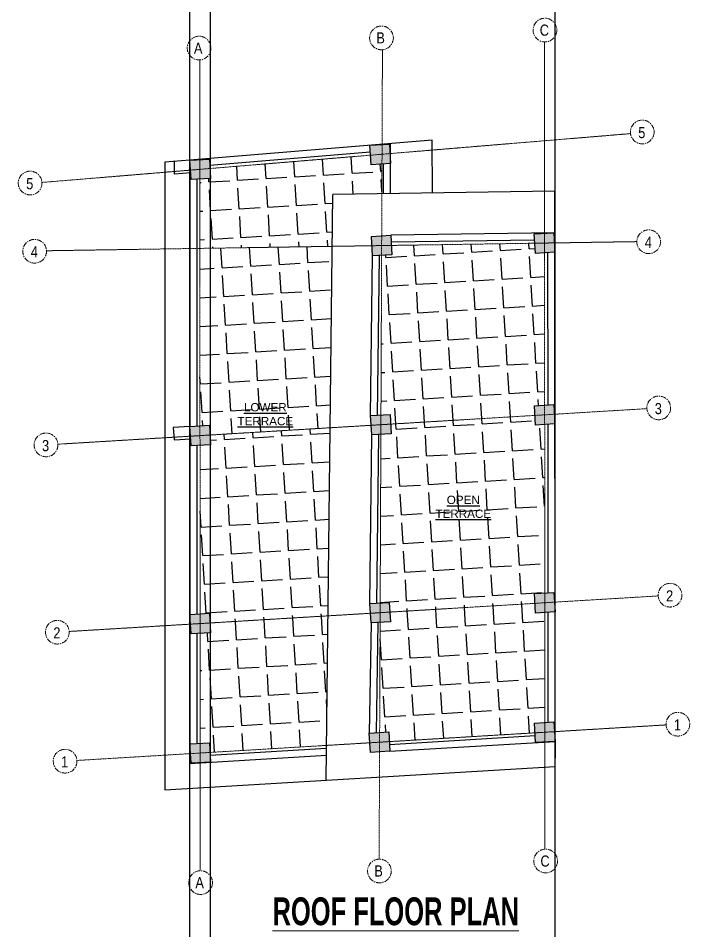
# Model space of a CAD drawing. Header units: inches. Extents: x -10117506 to -5032697, y -6529230 to -3254494.
# Drawn here: x -5037881 to -5037398, y -3255151 to -3254494 of the extents above; entities that cross this region are included whole.
import ezdxf

# ---------------------------------------------------------------- set-up
doc = ezdxf.new("R2010")
doc.units = ezdxf.units.IN
doc.header["$LTSCALE"] = 2
doc.header["$MEASUREMENT"] = 0
doc.linetypes.add('CENTER', pattern=[2, 1.25, -0.25, 0.25, -0.25])
doc.layers.get('0').update_dxf_attribs({"linetype": 'CONTINUOUS'})
doc.layers.add('A-Hatch', color=7, linetype='CONTINUOUS')
for name, color, linetype, lineweight in [('Annotations-Bold.w', 177, 'CONTINUOUS', 13), ('TEXT', 181, 'CONTINUOUS', 25), ('Text-100.w', 254, 'CONTINUOUS', 9)]:
    doc.layers.add(name, color=color, linetype=linetype, lineweight=lineweight)
doc.styles.add('ARAIL', font='ARIALN.TTF')
doc.styles.add('Arial', font='arial.ttf', dxfattribs={"width": 0.8, "height": 12})
doc.styles.add('arial.', font='arial.ttf')
pattern_1 = [(3.45713447, (-195222.545, 302272.86), (-1.243724074, 20.587466465), [15, -5.625]), (93.45713447, (-195222.545, 302272.86), (-20.587466465, -1.243724074), [15, -5.625])]

msp = doc.modelspace()

# ---------------------------------------------------------------- hatches: boundary and pattern name
at = {"ltscale": 0.5}
for points in [[(-5037614.4, -3254584.74), (-5037628.38, -3254585.58), (-5037627.53, -3254599.56), (-5037613.56, -3254598.71)], [(-5037743.81, -3254595.49), (-5037757.79, -3254596.34), (-5037756.94, -3254610.31), (-5037742.97, -3254609.47)], [(-5037613.36, -3254650.35), (-5037627.34, -3254651.2), (-5037626.49, -3254665.17), (-5037612.52, -3254664.33)], [(-5037496.2, -3254648.54), (-5037510.18, -3254649.38), (-5037509.33, -3254663.36), (-5037495.36, -3254662.51)], [(-5037496.14, -3254772.14), (-5037510.12, -3254772.99), (-5037509.27, -3254786.96), (-5037495.3, -3254786.12)], [(-5037613.89, -3254779.26), (-5037627.87, -3254780.1), (-5037627.02, -3254794.07), (-5037613.05, -3254793.23)], [(-5037743.81, -3254787.1), (-5037757.79, -3254787.95), (-5037756.94, -3254801.92), (-5037742.97, -3254801.08)], [(-5037496.09, -3254907.39), (-5037510.06, -3254908.23), (-5037509.22, -3254922.2), (-5037495.24, -3254921.36)], [(-5037614.45, -3254914.54), (-5037628.42, -3254915.38), (-5037627.58, -3254929.35), (-5037613.6, -3254928.51)], [(-5037743.81, -3254922.35), (-5037757.79, -3254923.19), (-5037756.94, -3254937.17), (-5037742.97, -3254936.33)], [(-5037496.05, -3255000.55), (-5037510.02, -3255001.4), (-5037509.18, -3255015.37), (-5037495.2, -3255014.53)], [(-5037614.83, -3255007.73), (-5037628.8, -3255008.57), (-5037627.96, -3255022.55), (-5037613.98, -3255021.7)], [(-5037743.81, -3255015.52), (-5037757.79, -3255016.36), (-5037756.94, -3255030.34), (-5037742.97, -3255029.49)]]:
    msp.add_hatch(color=1, dxfattribs=at).paths.add_polyline_path(points)
at = {"layer": 'A-Hatch', "ltscale": 0.5}
h = msp.add_hatch(dxfattribs=at)
h.set_pattern_fill('ANGLE', color=256, scale=75, angle=3.45713)
h.set_pattern_definition(pattern_1)
h.paths.add_polyline_path([(-5037655.03, -3254620.99), (-5037619.77, -3254620.45), (-5037619.69, -3254599.08), (-5037627.53, -3254599.56), (-5037627.95, -3254592.73), (-5037743.4, -3254602.31), (-5037742.97, -3254609.47), (-5037750.68, -3254609.93), (-5037750.65, -3254659.79), (-5037655.46, -3254658.31)])
h = msp.add_hatch(dxfattribs=at)
h.set_pattern_fill('ANGLE', color=256, scale=75, angle=3.45713)
h.set_pattern_definition([(3.45713447, (10496.278, 2033.839), (-1.243724074, 20.587466465), [15, -5.625]), (93.45713447, (10496.278, 2033.839), (-20.587466465, -1.243724074), [15, -5.625])])
h.paths.add_polyline_path([(-5037750.55, -3254787.51), (-5037743.81, -3254787.1), (-5037743.39, -3254794.09), (-5037656.96, -3254788.87), (-5037655.46, -3254658.31), (-5037750.65, -3254659.79)])
h.paths.add_polyline_path([(-5037724.97, -3254789.9), (-5037681.92, -3254789.9), (-5037681.92, -3254767.43), (-5037724.97, -3254767.43)], flags=24)
h = msp.add_hatch(dxfattribs=at)
h.set_pattern_fill('ANGLE', color=256, scale=75, angle=3.45713)
h.set_pattern_definition(pattern_1)
h.paths.add_polyline_path([(-5037612.92, -3254657.65), (-5037612.52, -3254664.33), (-5037619.96, -3254664.78), (-5037620.43, -3254779.65), (-5037613.89, -3254779.26), (-5037613.47, -3254786.24), (-5037509.7, -3254779.97), (-5037510.12, -3254772.99), (-5037502.71, -3254772.54), (-5037502.76, -3254662.96), (-5037509.33, -3254663.36), (-5037509.77, -3254656.06)])
h = msp.add_hatch(dxfattribs=at)
h.set_pattern_fill('ANGLE', color=256, scale=75, angle=3.45713)
h.set_pattern_definition(pattern_1)
h.paths.add_polyline_path([(-5037502.71, -3254786.56), (-5037509.27, -3254786.96), (-5037509.7, -3254779.97), (-5037613.47, -3254786.24), (-5037613.05, -3254793.23), (-5037620.49, -3254793.68), (-5037620.98, -3254914.93), (-5037614.45, -3254914.54), (-5037614.02, -3254921.52), (-5037509.64, -3254915.22), (-5037510.06, -3254908.23), (-5037502.65, -3254907.78)])
h.paths.add_polyline_path([(-5037581.94, -3254857.83), (-5037538.97, -3254855.23), (-5037540.32, -3254832.81), (-5037583.29, -3254835.4)], flags=24)
h = msp.add_hatch(dxfattribs=at)
h.set_pattern_fill('ANGLE', color=256, scale=75, angle=3.45713)
h.set_pattern_definition(pattern_1)
h.paths.add_polyline_path([(-5037656.96, -3254788.87), (-5037743.39, -3254794.09), (-5037742.97, -3254801.08), (-5037750.54, -3254801.54), (-5037750.45, -3254922.75), (-5037743.81, -3254922.35), (-5037743.39, -3254929.34), (-5037658.52, -3254924.21)])
h = msp.add_hatch(dxfattribs=at)
h.set_pattern_fill('ANGLE', color=256, scale=75, angle=3.45713)
h.set_pattern_definition(pattern_1)
h.paths.add_polyline_path([(-5037502.65, -3254921.81), (-5037509.22, -3254922.2), (-5037509.64, -3254915.22), (-5037614.02, -3254921.52), (-5037613.6, -3254928.51), (-5037621.04, -3254928.96), (-5037621.37, -3255008.12), (-5037614.83, -3255007.73), (-5037614.41, -3255014.72), (-5037509.6, -3255008.38), (-5037510.02, -3255001.4), (-5037502.61, -3255000.95)])
h = msp.add_hatch(dxfattribs=at)
h.set_pattern_fill('ANGLE', color=256, scale=75, angle=3.45713)
h.set_pattern_definition(pattern_1)
h.paths.add_polyline_path([(-5037658.52, -3254924.21), (-5037743.39, -3254929.34), (-5037742.97, -3254936.33), (-5037750.44, -3254936.78), (-5037750.38, -3255015.92), (-5037743.81, -3255015.52), (-5037743.39, -3255022.51), (-5037659.6, -3255017.45)])

# ---------------------------------------------------------------- linework, layer by layer
at = {"ltscale": 0.5}
for p, q in [((-5037583.62, -3254581.86), (-5037757.79, -3254596.34)), ((-5037613.48, -3254620.35), (-5037613.61, -3254584.35)), ((-5037583.48, -3254619.89), (-5037583.62, -3254581.86)), ((-5037628.08, -3254590.57), (-5037743.53, -3254600.17)), ((-5037757.79, -3254596.34), (-5037775.79, -3254597.83)), ((-5037775.79, -3254597.83), (-5037775.79, -3255049.51)), ((-5037769.2, -3254597.29), (-5037769.2, -3254606.32)), ((-5037618.48, -3254620.43), (-5037618.56, -3254599.01)), ((-5037757.24, -3254605.32), (-5037769.2, -3254606.32)), ((-5037757.79, -3254605.37), (-5037757.79, -3254787.95)), ((-5037752.79, -3254610.06), (-5037752.79, -3254787.65)), ((-5037495.37, -3254618.52), (-5037655.03, -3254620.99)), ((-5037500.37, -3254618.6), (-5037500.37, -3254618.53)), ((-5037495.19, -3255032.56), (-5037495.37, -3254618.52)), ((-5037659.89, -3255042.51), (-5037655.03, -3254620.99)), ((-5037495.36, -3254648.53), (-5037613.36, -3254650.35)), ((-5037509.91, -3254653.75), (-5037613.06, -3254655.35)), ((-5037627.87, -3254780.1), (-5037626.49, -3254665.17)), ((-5037622.86, -3254779.8), (-5037621.49, -3254665.23)), ((-5037500.31, -3254772.39), (-5037500.35, -3254662.82)), ((-5037757.79, -3254787.95), (-5037769.76, -3254788.67)), ((-5037769.76, -3254788.67), (-5037769.22, -3254797.66)), ((-5037500.25, -3254907.64), (-5037500.3, -3254786.42)), ((-5037628.42, -3254915.38), (-5037627.02, -3254794.07)), ((-5037623.42, -3254915.08), (-5037622.02, -3254793.77)), ((-5037769.22, -3254797.66), (-5037757.24, -3254796.93)), ((-5037757.79, -3254796.97), (-5037757.79, -3255030.39)), ((-5037752.79, -3254801.67), (-5037752.79, -3254922.89)), ((-5037500.21, -3255000.8), (-5037500.24, -3254921.66)), ((-5037627.58, -3254929.35), (-5037628.8, -3255008.57)), ((-5037622.57, -3254929.05), (-5037623.8, -3255008.27)), ((-5037752.79, -3254936.92), (-5037752.79, -3255016.06)), ((-5037614.29, -3255016.71), (-5037509.48, -3255010.38)), ((-5037743.27, -3255024.5), (-5037659.62, -3255019.45)), ((-5037613.98, -3255021.7), (-5037495.2, -3255014.53)), ((-5037495.2, -3255014.53), (-5037495.2, -3255026.55)), ((-5037757.79, -3255030.39), (-5037659.68, -3255024.46)), ((-5037775.79, -3255049.51), (-5037495.19, -3255032.56))]:
    msp.add_line(p, q, dxfattribs=at)
for p in [(-5037757.79, -3257064.23), (-5037742.97, -3257063.33), (-5037495.2, -3257048.37)]:
    msp.add_xline(p, (0, 1), dxfattribs=at)
for points in [[(-5037628.38, -3254585.58), (-5037614.4, -3254584.74), (-5037613.56, -3254598.71), (-5037627.53, -3254599.56)], [(-5037757.79, -3254596.34), (-5037743.81, -3254595.49), (-5037742.97, -3254609.47), (-5037756.94, -3254610.31)], [(-5037627.34, -3254651.2), (-5037613.36, -3254650.35), (-5037612.52, -3254664.33), (-5037626.49, -3254665.17)], [(-5037510.18, -3254649.38), (-5037496.2, -3254648.54), (-5037495.36, -3254662.51), (-5037509.33, -3254663.36)], [(-5037510.12, -3254772.99), (-5037496.14, -3254772.14), (-5037495.3, -3254786.12), (-5037509.27, -3254786.96)], [(-5037627.87, -3254780.1), (-5037613.89, -3254779.26), (-5037613.05, -3254793.23), (-5037627.02, -3254794.07)], [(-5037757.79, -3254787.95), (-5037743.81, -3254787.1), (-5037742.97, -3254801.08), (-5037756.94, -3254801.92)], [(-5037510.06, -3254908.23), (-5037496.09, -3254907.39), (-5037495.24, -3254921.36), (-5037509.22, -3254922.2)], [(-5037628.42, -3254915.38), (-5037614.45, -3254914.54), (-5037613.6, -3254928.51), (-5037627.58, -3254929.35)], [(-5037757.79, -3254923.19), (-5037743.81, -3254922.35), (-5037742.97, -3254936.33), (-5037756.94, -3254937.17)], [(-5037510.02, -3255001.4), (-5037496.05, -3255000.55), (-5037495.2, -3255014.53), (-5037509.18, -3255015.37)], [(-5037628.8, -3255008.57), (-5037614.83, -3255007.73), (-5037613.98, -3255021.7), (-5037627.96, -3255022.55)], [(-5037757.79, -3255016.36), (-5037743.81, -3255015.52), (-5037742.97, -3255029.49), (-5037756.94, -3255030.34)]]:
    msp.add_lwpolyline(points, close=True, dxfattribs=at)
at = {"layer": 'Annotations-Bold.w', "linetype": 'CENTER', "ltscale": 0.3}
for p, q in [((-5037502.83, -3254511.24), (-5037502.57, -3255092.29)), ((-5037619.35, -3254516.83), (-5037621.74, -3255099.29)), ((-5037750.75, -3254524.19), (-5037750.31, -3255107.26)), ((-5037441.35, -3254577.23), (-5037864.17, -3254612.34)), ((-5037436.76, -3254654.93), (-5037860.91, -3254661.49)), ((-5037429.49, -3254775.13), (-5037852.76, -3254800.7)), ((-5037421.35, -3254909.88), (-5037844.61, -3254935.45)), ((-5037415.74, -3255002.71), (-5037839.01, -3255028.28))]:
    msp.add_line(p, q, dxfattribs=at)
at = {"layer": 'Annotations-Bold.w', "linetype": 'CENTER', "ltscale": 1.5}
for centre in [(-5037502.51, -3254502.71), (-5037620.04, -3254508.32), (-5037751.18, -3254515.67), (-5037432.57, -3254576.02), (-5037872.69, -3254612.76), (-5037427.92, -3254655), (-5037869.43, -3254661.86), (-5037420.68, -3254774.6), (-5037861.27, -3254801.21), (-5037412.54, -3254909.35), (-5037853.13, -3254935.97), (-5037406.93, -3255002.18), (-5037847.52, -3255028.8), (-5037502.01, -3255100.63), (-5037621.52, -3255107.82), (-5037750.14, -3255116.16)]:
    msp.add_circle(centre, 8.53, dxfattribs=at)

# ---------------------------------------------------------------- texts
at = {"layer": 'Annotations-Bold.w', "linetype": 'CENTER', "ltscale": 1.5, "char_height": 8, "attachment_point": 1, "style": 'ARAIL'}
for s, insert in [('C', (-5037506.23, -3254498.73)), ('B', (-5037623.72, -3254504.31)), ('A', (-5037754.9, -3254511.7)), ('5', (-5037435.4, -3254572.48)), ('5', (-5037875.52, -3254609.22)), ('4', (-5037430.72, -3254651.44)), ('4', (-5037872.24, -3254658.3)), ('3', (-5037423.54, -3254771.09)), ('3', (-5037864.14, -3254797.71)), ('2', (-5037415.4, -3254905.84)), ('2', (-5037856, -3254932.46)), ('1', (-5037409.79, -3254998.67)), ('1', (-5037850.39, -3255025.29)), ('C', (-5037505.73, -3255096.66)), ('B', (-5037625.2, -3255103.8)), ('A', (-5037753.86, -3255112.18))]:
    msp.add_mtext_dynamic_manual_height_columns(s, width=6.5393, gutter_width=100, heights=[0], dxfattribs=dict(at, insert=insert))
at = {"layer": 'TEXT', "lineweight": -2, "char_height": 6, "width": 127.5059, "attachment_point": 5, "style": 'arial.'}
for s, insert in [('{\\LLOWER\\PTERRACE}', (-5037703.57, -3254779.12)), ('{\\LOPEN \\PTERRACE}', (-5037561.23, -3254845.78))]:
    msp.add_mtext(s, dxfattribs=dict(at, insert=insert))
at = {"layer": 'Text-100.w', "insert": (-5037612.36, -3255126.81), "char_height": 20, "width": 569.1024, "attachment_point": 2, "style": 'Arial'}
msp.add_mtext('\\A1;{\\fArial Narrow|b1|i0|c0|p34;\\L ROOF FLOOR PLAN}', dxfattribs=at)

doc.saveas('drawing.dxf')
